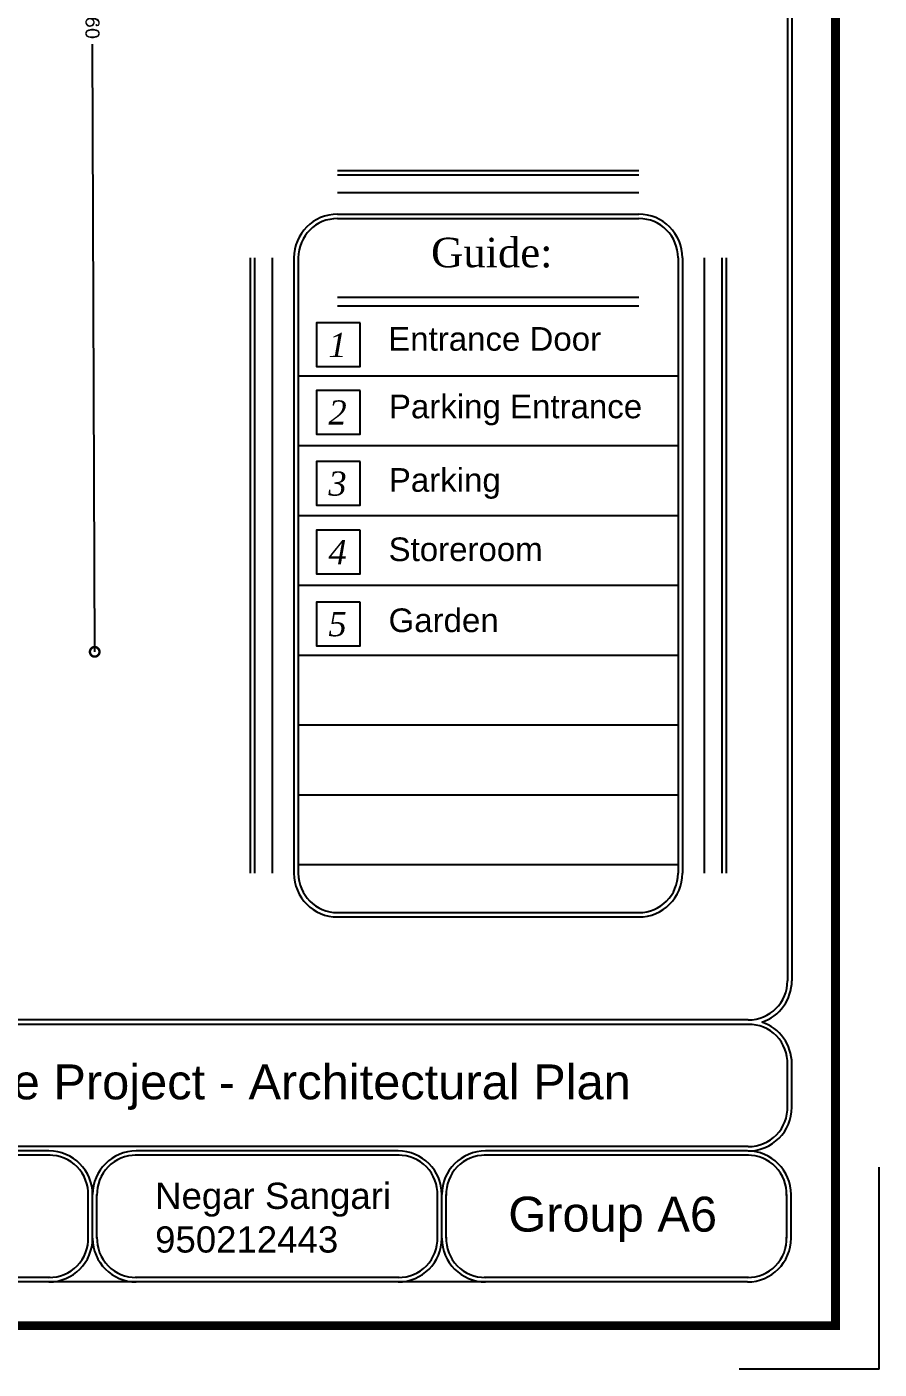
# Model space of a CAD drawing. Header units: metres. Extents: x -1655 to 449, y 40 to 361.
# Drawn here: x 73.33 to 83.1, y 40.48 to 55.85 of the extents above; entities that cross this region are included whole.
import ezdxf

# ---------------------------------------------------------------- set-up
doc = ezdxf.new("R2010")
doc.units = ezdxf.units.M
doc.header["$MEASUREMENT"] = 0
doc.layers.add('A-WALL', color=7, linetype='Continuous')
doc.layers.add('Layer4', color=252, linetype='Continuous', lineweight=25)
doc.styles.add('DIMPLAN', font='romanc.shx', dxfattribs={"height": 0.15})
doc.styles.add('RS', font='timesi.ttf', dxfattribs={"width": 0.7})
doc.styles.get("Standard").update_dxf_attribs({"font": 'arial.ttf'})
doc.dimstyles.new('DIMPLAN', dxfattribs={"dimtxt": 0.009, "dimasz": 0.219, "dimexe": 0.2, "dimexo": 0.2, "dimgap": 0.05, "dimtad": 0, "dimzin": 0, "dimdsep": 46, "dimtxsty": 'DIMPLAN', "dimblk1": 'DOTSMALL', "dimblk2": 'DOTSMALL', "dimsah": 1, "dimcen": 0, "dimse1": 1, "dimse2": 1, "dimclrd": 1, "dimclre": 1, "dimclrt": 2, "dimadec": 0, "dimazin": 0, "dimtfac": 0.909091, "dimtofl": 0, "dimtmove": 1, "dimatfit": 3, "dimldrblk": 'DOTSMALL', "dimfxl": 0.2, "dimtolj": 1, "dimtzin": 0, "dimarcsym": 0})

# ---------------------------------------------------------------- blocks, each defined once
blk = doc.blocks.new('kadr behi')
at = {"layer": 'Layer4'}
for p, q in [((5062.187, 2011.131), (5062.187, 1987.381)), ((5062.237, 2011.131), (5062.237, 1987.381)), ((5061.737, 1986.881), (5047.723, 1986.881)), ((5061.737, 1986.931), (5047.737, 1986.931)), ((5062.187, 1985.931), (5062.187, 1986.431)), ((5062.237, 1985.931), (5062.237, 1986.431)), ((5061.737, 1985.481), (5047.723, 1985.481)), ((5053.728, 1985.431), (5050.728, 1985.431)), ((5057.728, 1985.431), (5054.728, 1985.431)), ((5061.728, 1985.431), (5058.728, 1985.431)), ((5053.741, 1985.381), (5050.714, 1985.381)), ((5057.741, 1985.381), (5054.714, 1985.381)), ((5061.741, 1985.381), (5058.714, 1985.381)), ((5063.237, 1982.931), (5063.237, 1985.245)), ((5054.178, 1984.431), (5054.178, 1984.931)), ((5054.228, 1984.431), (5054.228, 1984.931)), ((5054.278, 1984.431), (5054.278, 1984.931)), ((5058.178, 1984.431), (5058.178, 1984.931)), ((5058.228, 1984.431), (5058.228, 1984.931)), ((5058.278, 1984.431), (5058.278, 1984.931)), ((5062.178, 1984.431), (5062.178, 1984.931)), ((5062.228, 1984.431), (5062.228, 1984.931)), ((5053.741, 1983.981), (5050.714, 1983.981)), ((5058.803, 1983.931), (5051.45, 1983.931)), ((5057.741, 1983.981), (5054.714, 1983.981)), ((5061.728, 1983.931), (5055.582, 1983.931)), ((5061.741, 1983.981), (5058.714, 1983.981)), ((5063.237, 1982.931), (5063.237, 1983.931)), ((5063.237, 1982.931), (5061.632, 1982.931))]:
    blk.add_line(p, q, dxfattribs=at)
at = {"layer": 'Layer4', "const_width": 0.1}
blk.add_lwpolyline([(5021.737, 2012.131), (5062.737, 2012.131), (5062.737, 1983.431), (5021.737, 1983.431)], close=True, dxfattribs=at)
at = {"layer": 'Layer4'}
for centre, radius, start, end in [((5061.737, 1987.381), 0.45, 270, 0), ((5061.737, 1987.381), 0.5, 288.1949, 0), ((5061.744, 1986.438), 0.443, 357.8507, 90.8901), ((5061.737, 1986.431), 0.5, 0, 71.8051), ((5061.744, 1985.925), 0.443, 269.1099, 2.1493), ((5061.737, 1985.931), 0.5, 270, 0), ((5053.728, 1984.931), 0.5, 0, 90), ((5054.728, 1984.931), 0.5, 90, 180), ((5057.728, 1984.931), 0.5, 0, 90), ((5058.728, 1984.931), 0.5, 90, 180), ((5061.728, 1984.931), 0.5, 0, 90), ((5053.735, 1984.938), 0.443, 357.8507, 90.8901), ((5054.721, 1984.938), 0.443, 89.1099, 182.1493), ((5057.735, 1984.938), 0.443, 357.8507, 90.8901), ((5058.721, 1984.938), 0.443, 89.1099, 182.1493), ((5061.735, 1984.938), 0.443, 357.8507, 90.8901), ((5053.735, 1984.425), 0.443, 269.1099, 2.1493), ((5053.728, 1984.431), 0.5, 270, 0), ((5054.728, 1984.431), 0.5, 180, 270), ((5054.721, 1984.425), 0.443, 177.8507, 270.8901), ((5057.735, 1984.425), 0.443, 269.1099, 2.1493), ((5057.728, 1984.431), 0.5, 270, 0), ((5058.728, 1984.431), 0.5, 180, 270), ((5058.721, 1984.425), 0.443, 177.8507, 270.8901), ((5061.735, 1984.425), 0.443, 269.1099, 2.1493), ((5061.728, 1984.431), 0.5, 270, 0)]:
    blk.add_arc(centre, radius, start, end, dxfattribs=at)
at = {"attachment_point": 1}
for s, insert, char_height, width in [('Negar Sangari\\P950212443', (5054.944, 1985.067), 0.3, 4.35786), ('Group A6', (5058.989, 1984.907), 0.4, 4.55783)]:
    blk.add_mtext(s, dxfattribs=dict(at, insert=insert, char_height=char_height, width=width))
at = {"layer": 'Layer4', "insert": (5048.934, 1986.422), "char_height": 0.4, "width": 11.6111, "attachment_point": 1}
blk.add_mtext('\\pxt11;Concrete Structure Project - Architectural Plan', dxfattribs=at)
blk = doc.blocks.new('_DOTSMALL')
at = {"color": 0, "linetype": 'ByBlock', "const_width": 0.5}
blk.add_lwpolyline([(-0.0625, 0, 1), (0.0625, 0, 1)], format="xyb", close=True, dxfattribs=at)
blk = doc.blocks.new('*D122')
at = {"color": 1, "lineweight": -2, "ltscale": 0.1, "transparency": 16777216}
for p, q in [((74.058, 63.293), (74.083, 56.332)), ((74.11, 48.692), (74.085, 55.653))]:
    blk.add_line(p, q, dxfattribs=at)
at = {"layer": 'DEFPOINTS', "color": 0, "ltscale": 0.1, "transparency": 16777216}
for p in [(73.452, 63.291), (74.058, 63.293), (73.504, 48.69)]:
    blk.add_point(p, dxfattribs=at)
at = {"color": 1, "lineweight": -2, "ltscale": 0.1, "transparency": 16777216, "xscale": 0.2189999999999999, "yscale": 0.2189999999999999, "zscale": 0.2189999999999999}
for p, rotation in [((74.058, 63.293), 90.20114906051442), ((74.11, 48.692), 270.2011490605144)]:
    blk.add_blockref('_DOTSMALL', p, dxfattribs=dict(at, rotation=rotation))
at = {"color": 2, "ltscale": 0.1, "transparency": 16777216, "insert": (74.084, 55.993), "char_height": 0.15, "attachment_point": 5, "rotation": 270.2011, "style": 'DIMPLAN'}
blk.add_mtext('\\A1;{\\C242;14.60}', dxfattribs=at)

msp = doc.modelspace()

# ---------------------------------------------------------------- linework, layer by layer
at = {"layer": 'A-WALL', "color": 6, "ltscale": 0.1}
for points in [[(77.152, 52.459), (76.652, 52.459), (76.652, 51.959), (77.152, 51.959)], [(77.152, 51.686), (76.652, 51.686), (76.652, 51.186), (77.152, 51.186)], [(77.152, 50.871), (76.652, 50.871), (76.652, 50.371), (77.152, 50.371)], [(77.152, 50.084), (76.652, 50.084), (76.652, 49.584), (77.152, 49.584)], [(77.152, 49.262), (76.652, 49.262), (76.652, 48.762), (77.152, 48.762)]]:
    msp.add_lwpolyline(points, close=True, dxfattribs=at)
at = {"layer": 'Layer4'}
for p, q in [((76.892, 54.205), (80.342, 54.205)), ((76.892, 54.155), (80.342, 54.155)), ((76.892, 54.155), (80.342, 54.155)), ((76.892, 53.955), (80.342, 53.955)), ((76.892, 53.705), (80.342, 53.705)), ((76.892, 53.655), (80.342, 53.655)), ((75.892, 53.205), (75.892, 46.155)), ((75.942, 53.205), (75.942, 46.155)), ((76.142, 53.205), (76.142, 46.155)), ((76.392, 53.205), (76.392, 46.155)), ((76.442, 53.205), (76.442, 46.155)), ((80.792, 53.205), (80.792, 46.155)), ((80.842, 53.205), (80.842, 46.155)), ((81.092, 53.205), (81.092, 46.155)), ((81.292, 53.205), (81.292, 46.155)), ((81.342, 53.205), (81.342, 46.155)), ((76.892, 52.755), (80.342, 52.755)), ((76.892, 52.655), (80.342, 52.655)), ((76.442, 51.855), (80.792, 51.855)), ((76.442, 51.055), (80.792, 51.055)), ((76.442, 50.255), (80.792, 50.255)), ((76.442, 49.455), (80.792, 49.455)), ((76.442, 48.655), (80.792, 48.655)), ((76.442, 47.855), (80.792, 47.855)), ((76.442, 47.055), (80.792, 47.055)), ((76.442, 46.255), (80.792, 46.255)), ((76.892, 45.705), (80.342, 45.705)), ((76.892, 45.655), (80.342, 45.655))]:
    msp.add_line(p, q, dxfattribs=at)
for centre, radius, start, end in [((76.892, 53.205), 0.5, 90, 180), ((80.342, 53.205), 0.5, 0, 90), ((76.892, 53.205), 0.45, 90, 180), ((80.342, 53.205), 0.45, 0, 90), ((76.892, 46.155), 0.5, 180, 270), ((76.892, 46.155), 0.45, 180, 270), ((80.342, 46.155), 0.5, 270, 0), ((80.342, 46.155), 0.45, 270, 0)]:
    msp.add_arc(centre, radius, start, end, dxfattribs=at)

# ---------------------------------------------------------------- block references
msp.add_blockref('kadr behi', (-4980.142, -1942.456))

# ---------------------------------------------------------------- texts
at = {"layer": 'Layer4', "color": 6, "style": 'RS'}
for s, p in [('1', (76.787, 52.068)), ('2', (76.787, 51.295)), ('3', (76.787, 50.481)), ('4', (76.787, 49.694)), ('5', (76.787, 48.871))]:
    msp.add_text(s, height=0.277, dxfattribs=at).set_placement(p)
at = {"layer": 'Layer4', "insert": (77.963, 53.435), "char_height": 0.33835, "width": 11.58883, "attachment_point": 1}
msp.add_mtext('\\pxql;{\\fTimes New Roman|b0|i0|c0|p18;Guide:}', dxfattribs=at)
at = {"layer": 'Layer4', "color": 6, "attachment_point": 1}
for s, insert, char_height in [('Entrance Door', (77.472, 52.412), 0.27068), ('Parking Entrance', (77.48, 51.638), 0.27068), ('Parking', (77.479, 50.796), 0.2707), ('Storeroom', (77.476, 50.002), 0.2707), ('Garden', (77.476, 49.189), 0.2707)]:
    msp.add_mtext_dynamic_manual_height_columns(s, width=4.3706, gutter_width=1, heights=[0], dxfattribs=dict(at, insert=insert, char_height=char_height))

# ---------------------------------------------------------------- dimensions: what is measured, and where the dimension line sits
at = {"color": 242, "ltscale": 0.1, "true_color": 0xcd2027}
dim = msp.add_aligned_dim(p1=(73.504, 48.69), p2=(73.452, 63.291), distance=-0.606, text='{\\C242;<>}', dimstyle='DIMPLAN', override={"dimfxl": 0.1, "dimfxlon": 1, "dimarcsym": 1}, dxfattribs=at)
dim.commit()
dim.dimension.update_dxf_attribs({"geometry": '*D122', "text_midpoint": (74.084, 55.993)})

doc.saveas('drawing.dxf')
